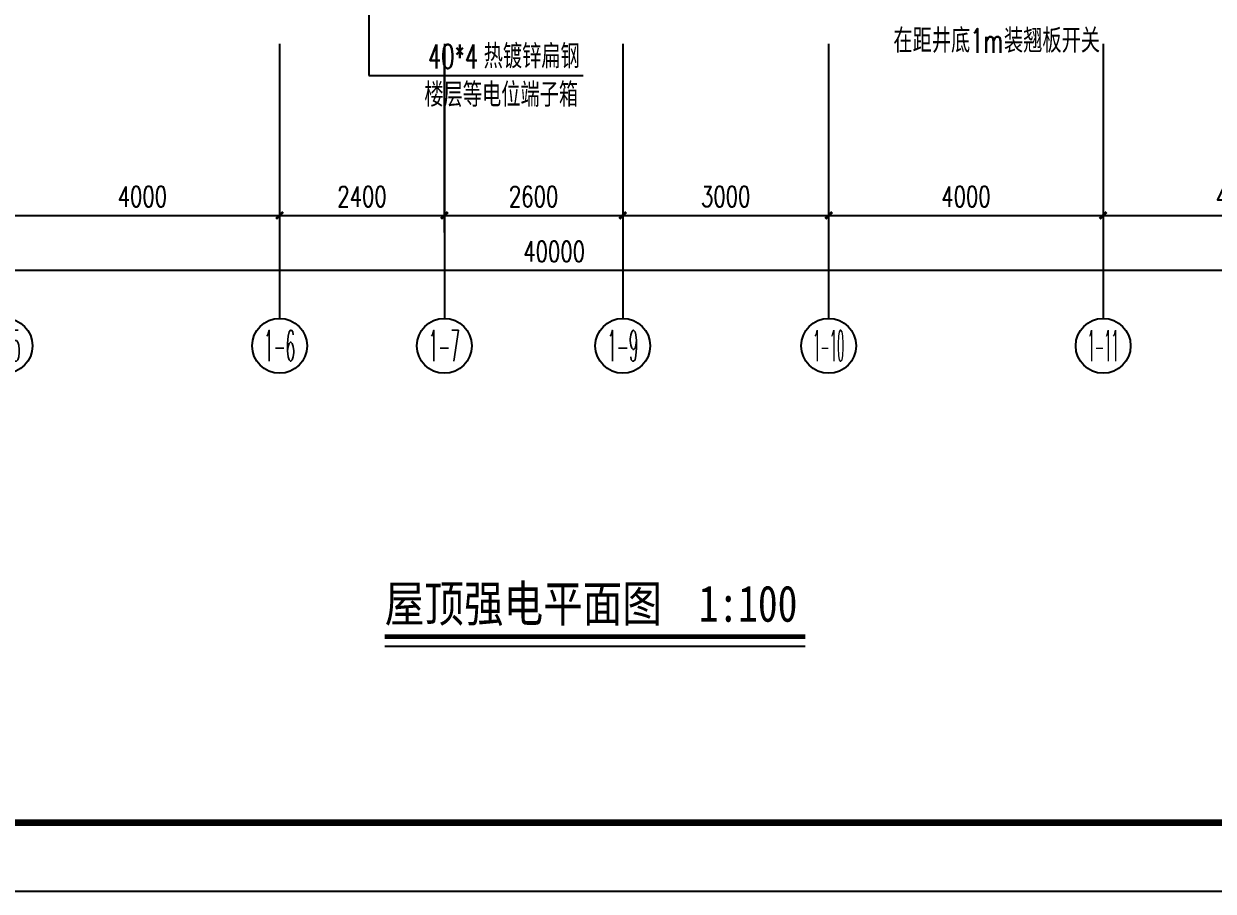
# Model space of a CAD drawing. Extents: x -6243262 to 3079315, y -2914302 to 172723.
# Drawn here: x -5530609 to -5513278, y -692286 to -679644 of the extents above; entities that cross this region are included whole.
import ezdxf
from ezdxf.enums import TextEntityAlignment as Align

# ---------------------------------------------------------------- set-up
doc = ezdxf.new("R2010")
doc.units = 0
doc.header["$LTSCALE"] = 1000
for name, color, linetype in [('A-ANNO-IDEN', 3, 'Continuous'), ('AXIS', 3, 'Continuous'), ('AXIS_TEXT', 7, 'Continuous'), ('DIM-照明', 3, 'Continuous'), ('DIM-箱柜', 3, 'Continuous'), ('PUB_TITLE', 4, 'Continuous')]:
    doc.layers.add(name, color=color, linetype=linetype)
doc.styles.add('-宋体', font='', dxfattribs={"width": 0.8})
doc.styles.add('_TCH_AXIS', font='COMPLEX', dxfattribs={"bigfont": 'GBCBIG'})
doc.styles.add('_TCH_DIM_T3', font='SIMPLEX', dxfattribs={"width": 0.705882, "bigfont": 'GBCBIG'})
doc.styles.add('_TEL_DIM', font='SIMPLEX', dxfattribs={"width": 0.8, "height": 3.5, "bigfont": 'HZTXT'})
doc.styles.add('COMPLEX', font='COMPLEX')
doc.styles.get('-宋体').set_extended_font_data('SimSun')
doc.dimstyles.new('_TCH_ARCH&&100', dxfattribs={"dimtxt": 297.5, "dimasz": 100, "dimexe": 250, "dimexo": 300, "dimgap": 126.25, "dimtad": 1, "dimdec": 0, "dimzin": 0, "dimdsep": 46, "dimtxsty": '_TCH_DIM_T3', "dimblk": 'ARCHTICK', "dimcen": 0.09, "dimclrt": 7, "dimazin": 2, "dimtfac": 1, "dimtdec": 0, "dimtix": 1, "dimtmove": 2, "dimatfit": 3, "dimfxl": 0, "dimtolj": 1, "dimtzin": 0, "dimarcsym": 0})

# ---------------------------------------------------------------- blocks, each defined once
blk = doc.blocks.new('_ArchTick')
at = {"color": 0, "linetype": 'ByBlock', "const_width": 0.4}
blk.add_lwpolyline([(-0.5, -0.5), (0.5, 0.5)], dxfattribs=at)
blk = doc.blocks.new('*D221')
at = {"layer": 'AXIS', "color": 0, "lineweight": -2, "transparency": 16777216}
for p, q in [((1594695, -788352), (1594695, -791602)), ((1634695, -788352), (1634695, -791602)), ((1594695, -791352), (1634695, -791352))]:
    blk.add_line(p, q, dxfattribs=at)
at = {"layer": 'Defpoints', "color": 0, "transparency": 16777216}
for p in [(1594695, -788052), (1634695, -788052), (1634695, -791352)]:
    blk.add_point(p, dxfattribs=at)
at = {"layer": 'AXIS', "color": 0, "lineweight": -2, "transparency": 16777216, "xscale": 100, "yscale": 100, "zscale": 100, "rotation": 180}
blk.add_blockref('_ArchTick', (1594695, -791352), dxfattribs=at)
at = {"layer": 'AXIS', "color": 0, "lineweight": -2, "transparency": 16777216, "xscale": 100, "yscale": 100, "zscale": 100}
blk.add_blockref('_ArchTick', (1634695, -791352), dxfattribs=at)
at = {"layer": 'AXIS', "color": 7, "transparency": 16777216, "insert": (1614695, -791077), "char_height": 297.5, "attachment_point": 5, "style": '_TCH_DIM_T3'}
blk.add_mtext('\\A1;40000', dxfattribs=at)
blk = doc.blocks.new('*D223')
at = {"layer": 'AXIS', "color": 0, "lineweight": -2, "transparency": 16777216}
for p, q in [((1622695, -788352), (1622695, -790802)), ((1626695, -788352), (1626695, -790802)), ((1622695, -790552), (1626695, -790552))]:
    blk.add_line(p, q, dxfattribs=at)
at = {"layer": 'Defpoints', "color": 0, "transparency": 16777216}
for p in [(1622695, -788052), (1626695, -788052), (1626695, -790552)]:
    blk.add_point(p, dxfattribs=at)
at = {"layer": 'AXIS', "color": 0, "lineweight": -2, "transparency": 16777216, "xscale": 100, "yscale": 100, "zscale": 100, "rotation": 180}
blk.add_blockref('_ArchTick', (1622695, -790552), dxfattribs=at)
at = {"layer": 'AXIS', "color": 0, "lineweight": -2, "transparency": 16777216, "xscale": 100, "yscale": 100, "zscale": 100}
blk.add_blockref('_ArchTick', (1626695, -790552), dxfattribs=at)
at = {"layer": 'AXIS', "color": 7, "transparency": 16777216, "insert": (1624695, -790277), "char_height": 297.5, "attachment_point": 5, "style": '_TCH_DIM_T3'}
blk.add_mtext('\\A1;4000', dxfattribs=at)
blk = doc.blocks.new('*D224')
at = {"layer": 'AXIS', "color": 0, "lineweight": -2, "transparency": 16777216}
for p, q in [((1618695, -788352), (1618695, -790802)), ((1622695, -788352), (1622695, -790802)), ((1618695, -790552), (1622695, -790552))]:
    blk.add_line(p, q, dxfattribs=at)
at = {"layer": 'Defpoints', "color": 0, "transparency": 16777216}
for p in [(1618695, -788052), (1622695, -788052), (1622695, -790552)]:
    blk.add_point(p, dxfattribs=at)
at = {"layer": 'AXIS', "color": 0, "lineweight": -2, "transparency": 16777216, "xscale": 100, "yscale": 100, "zscale": 100, "rotation": 180}
blk.add_blockref('_ArchTick', (1618695, -790552), dxfattribs=at)
at = {"layer": 'AXIS', "color": 0, "lineweight": -2, "transparency": 16777216, "xscale": 100, "yscale": 100, "zscale": 100}
blk.add_blockref('_ArchTick', (1622695, -790552), dxfattribs=at)
at = {"layer": 'AXIS', "color": 7, "transparency": 16777216, "insert": (1620695, -790277), "char_height": 297.5, "attachment_point": 5, "style": '_TCH_DIM_T3'}
blk.add_mtext('\\A1;4000', dxfattribs=at)
blk = doc.blocks.new('*D225')
at = {"layer": 'AXIS', "color": 0, "lineweight": -2, "transparency": 16777216}
for p, q in [((1615695, -788352), (1615695, -790802)), ((1618695, -788352), (1618695, -790802)), ((1615695, -790552), (1618695, -790552))]:
    blk.add_line(p, q, dxfattribs=at)
at = {"layer": 'Defpoints', "color": 0, "transparency": 16777216}
for p in [(1615695, -788052), (1618695, -788052), (1618695, -790552)]:
    blk.add_point(p, dxfattribs=at)
at = {"layer": 'AXIS', "color": 0, "lineweight": -2, "transparency": 16777216, "xscale": 100, "yscale": 100, "zscale": 100, "rotation": 180}
blk.add_blockref('_ArchTick', (1615695, -790552), dxfattribs=at)
at = {"layer": 'AXIS', "color": 0, "lineweight": -2, "transparency": 16777216, "xscale": 100, "yscale": 100, "zscale": 100}
blk.add_blockref('_ArchTick', (1618695, -790552), dxfattribs=at)
at = {"layer": 'AXIS', "color": 7, "transparency": 16777216, "insert": (1617195, -790277), "char_height": 297.5, "attachment_point": 5, "style": '_TCH_DIM_T3'}
blk.add_mtext('\\A1;3000', dxfattribs=at)
blk = doc.blocks.new('*D226')
at = {"layer": 'AXIS', "color": 0, "lineweight": -2, "transparency": 16777216}
for p, q in [((1613095, -788352), (1613095, -790802)), ((1615695, -788352), (1615695, -790802)), ((1613095, -790552), (1615695, -790552))]:
    blk.add_line(p, q, dxfattribs=at)
at = {"layer": 'Defpoints', "color": 0, "transparency": 16777216}
for p in [(1613095, -788052), (1615695, -788052), (1615695, -790552)]:
    blk.add_point(p, dxfattribs=at)
at = {"layer": 'AXIS', "color": 0, "lineweight": -2, "transparency": 16777216, "xscale": 100, "yscale": 100, "zscale": 100, "rotation": 180}
blk.add_blockref('_ArchTick', (1613095, -790552), dxfattribs=at)
at = {"layer": 'AXIS', "color": 0, "lineweight": -2, "transparency": 16777216, "xscale": 100, "yscale": 100, "zscale": 100}
blk.add_blockref('_ArchTick', (1615695, -790552), dxfattribs=at)
at = {"layer": 'AXIS', "color": 7, "transparency": 16777216, "insert": (1614395, -790277), "char_height": 297.5, "attachment_point": 5, "style": '_TCH_DIM_T3'}
blk.add_mtext('\\A1;2600', dxfattribs=at)
blk = doc.blocks.new('*D227')
at = {"layer": 'AXIS', "color": 0, "lineweight": -2, "transparency": 16777216}
for p, q in [((1610695, -788352), (1610695, -790802)), ((1613095, -788352), (1613095, -790802)), ((1610695, -790552), (1613095, -790552))]:
    blk.add_line(p, q, dxfattribs=at)
at = {"layer": 'Defpoints', "color": 0, "transparency": 16777216}
for p in [(1610695, -788052), (1613095, -788052), (1613095, -790552)]:
    blk.add_point(p, dxfattribs=at)
at = {"layer": 'AXIS', "color": 0, "lineweight": -2, "transparency": 16777216, "xscale": 100, "yscale": 100, "zscale": 100, "rotation": 180}
blk.add_blockref('_ArchTick', (1610695, -790552), dxfattribs=at)
at = {"layer": 'AXIS', "color": 0, "lineweight": -2, "transparency": 16777216, "xscale": 100, "yscale": 100, "zscale": 100}
blk.add_blockref('_ArchTick', (1613095, -790552), dxfattribs=at)
at = {"layer": 'AXIS', "color": 7, "transparency": 16777216, "insert": (1611895, -790277), "char_height": 297.5, "attachment_point": 5, "style": '_TCH_DIM_T3'}
blk.add_mtext('\\A1;2400', dxfattribs=at)
blk = doc.blocks.new('*D228')
at = {"layer": 'AXIS', "color": 0, "lineweight": -2, "transparency": 16777216}
for p, q in [((1606695, -788352), (1606695, -790802)), ((1610695, -788352), (1610695, -790802)), ((1606695, -790552), (1610695, -790552))]:
    blk.add_line(p, q, dxfattribs=at)
at = {"layer": 'Defpoints', "color": 0, "transparency": 16777216}
for p in [(1606695, -788052), (1610695, -788052), (1610695, -790552)]:
    blk.add_point(p, dxfattribs=at)
at = {"layer": 'AXIS', "color": 0, "lineweight": -2, "transparency": 16777216, "xscale": 100, "yscale": 100, "zscale": 100, "rotation": 180}
blk.add_blockref('_ArchTick', (1606695, -790552), dxfattribs=at)
at = {"layer": 'AXIS', "color": 0, "lineweight": -2, "transparency": 16777216, "xscale": 100, "yscale": 100, "zscale": 100}
blk.add_blockref('_ArchTick', (1610695, -790552), dxfattribs=at)
at = {"layer": 'AXIS', "color": 7, "transparency": 16777216, "insert": (1608695, -790277), "char_height": 297.5, "attachment_point": 5, "style": '_TCH_DIM_T3'}
blk.add_mtext('\\A1;4000', dxfattribs=at)
blk = doc.blocks.new('_AXISO')
at = {"color": 0}
blk.add_circle((0, 0), 0.5, dxfattribs=at)
at = {"layer": 'AXIS_TEXT', "color": 0, "style": 'COMPLEX', "width": 1.041667}
blk.add_attdef('A', text='', height=0.56, dxfattribs=at).set_placement((-0.25, -0.28), (0.25, -0.28), align=Align.FIT)
blk = doc.blocks.new('66')
at = {"layer": 'AXIS', "color": 8}
for p, q in [((1610695.1, -788052.2), (1610695.1, -792052.2)), ((1613095.1, -788052.2), (1613095.1, -792052.2)), ((1615695.1, -788052.2), (1615695.1, -792052.2)), ((1618695.1, -788052.2), (1618695.1, -792052.2)), ((1622695.1, -788052.2), (1622695.1, -792052.2))]:
    blk.add_line(p, q, dxfattribs=at)
ref = blk.add_blockref('_AXISO', (1606695.1, -792452.2), dxfattribs=dict(at, xscale=800, yscale=800, zscale=800))
ref.add_attrib('A', '1-5', dxfattribs={"layer": 'AXIS_TEXT', "color": 8, "height": 452.55, "style": '_TCH_AXIS', "width": 0.381818}).set_placement((1606468.8, -792678.5), (1606921.4, -792678.5), align=Align.FIT)
ref = blk.add_blockref('_AXISO', (1610695.1, -792452.2), dxfattribs=dict(at, xscale=800, yscale=800, zscale=800))
ref.add_attrib('A', '1-6', dxfattribs={"layer": 'AXIS_TEXT', "color": 8, "height": 452.55, "style": '_TCH_AXIS', "width": 0.381818}).set_placement((1610468.8, -792678.5), (1610921.4, -792678.5), align=Align.FIT)
ref = blk.add_blockref('_AXISO', (1613095.1, -792452.2), dxfattribs=dict(at, xscale=800, yscale=800, zscale=800))
ref.add_attrib('A', '1-7', dxfattribs={"layer": 'AXIS_TEXT', "color": 8, "height": 452.55, "style": '_TCH_AXIS', "width": 0.381818}).set_placement((1612868.8, -792678.5), (1613321.4, -792678.5), align=Align.FIT)
ref = blk.add_blockref('_AXISO', (1615695.1, -792452.2), dxfattribs=dict(at, xscale=800, yscale=800, zscale=800))
ref.add_attrib('A', '1-9', dxfattribs={"layer": 'AXIS_TEXT', "color": 8, "height": 452.55, "style": '_TCH_AXIS', "width": 0.381818}).set_placement((1615468.8, -792678.5), (1615921.4, -792678.5), align=Align.FIT)
ref = blk.add_blockref('_AXISO', (1618695.1, -792452.2), dxfattribs=dict(at, xscale=800, yscale=800, zscale=800))
ref.add_attrib('A', '1-10', dxfattribs={"layer": 'AXIS_TEXT', "color": 8, "height": 452.55, "style": '_TCH_AXIS', "width": 0.3}).set_placement((1618468.8, -792678.5), (1618921.4, -792678.5), align=Align.FIT)
ref = blk.add_blockref('_AXISO', (1622695.1, -792452.2), dxfattribs=dict(at, xscale=800, yscale=800, zscale=800))
ref.add_attrib('A', '1-11', dxfattribs={"layer": 'AXIS_TEXT', "color": 8, "height": 452.55, "style": '_TCH_AXIS', "width": 0.323077}).set_placement((1622468.8, -792678.5), (1622921.4, -792678.5), align=Align.FIT)
for p1, p2, distance, picture, middle in [((1594695.1, -788052.2), (1634695.1, -788052.2), -3300, '*D221', (1614695.1, -791077.2)), ((1606695.1, -788052.2), (1610695.1, -788052.2), -2500, '*D228', (1608695.1, -790277.2)), ((1610695.1, -788052.2), (1613095.1, -788052.2), -2500, '*D227', (1611895.1, -790277.2)), ((1613095.1, -788052.2), (1615695.1, -788052.2), -2500, '*D226', (1614395.1, -790277.2)), ((1615695.1, -788052.2), (1618695.1, -788052.2), -2500, '*D225', (1617195.1, -790277.2)), ((1618695.1, -788052.2), (1622695.1, -788052.2), -2500, '*D224', (1620695.1, -790277.2)), ((1622695.1, -788052.2), (1626695.1, -788052.2), -2500, '*D223', (1624695.1, -790277.2))]:
    dim = blk.add_aligned_dim(p1=p1, p2=p2, distance=distance, dimstyle='_TCH_ARCH&&100', dxfattribs=at)
    dim.commit()
    dim.dimension.update_dxf_attribs({"geometry": picture, "text_midpoint": middle})

msp = doc.modelspace()

# ---------------------------------------------------------------- linework, layer by layer
at = {"layer": 'A-ANNO-IDEN', "const_width": 70}
msp.add_lwpolyline([(-5525349.3, -688575.7), (-5519222.3, -688575.7)], dxfattribs=at)
at = {"layer": 'A-ANNO-IDEN'}
msp.add_lwpolyline([(-5525349.3, -688715.7), (-5519222.3, -688715.7)], dxfattribs=at)
at = {"layer": 'DIM-箱柜'}
for p, q in [((-5525581.3, -677237.5), (-5525581.3, -680399)), ((-5525581.3, -680399), (-5522458, -680399))]:
    msp.add_line(p, q, dxfattribs=at)
at = {"layer": 'PUB_TITLE'}
msp.add_lwpolyline([(-5550413.8, -692286.4), (-5491013.8, -692286.4), (-5491013.8, -650286.4), (-5550413.8, -650286.4)], close=True, dxfattribs=at)
at = {"layer": 'PUB_TITLE', "const_width": 100}
msp.add_lwpolyline([(-5548913.8, -691286.4), (-5492013.8, -691286.4), (-5492013.8, -651286.4), (-5548913.8, -651286.4)], close=True, dxfattribs=at)

# ---------------------------------------------------------------- block references
msp.add_blockref('66', (-7137576.4, 108114.7))

# ---------------------------------------------------------------- texts
at = {"layer": 'A-ANNO-IDEN', "color": 7, "style": '-宋体', "width": 0.8}
for s, p in [('屋顶强电平面图', (-5525349.3, -688358.9)), ('1:100', (-5520775.3, -688358.9))]:
    msp.add_text(s, height=528.69, dxfattribs=at).set_placement(p)
at = {"layer": 'DIM-照明', "color": 7, "style": '_TEL_DIM'}
for s, width, p in [('在距井底', 0.8, (-5517937.8, -680065.7)), ('1m', 0.64, (-5516817.8, -680065.7)), ('装翘板开关', 0.8, (-5516327.2, -680065.7))]:
    msp.add_text(s, height=350, dxfattribs=dict(at, width=width)).set_placement(p)
at = {"layer": 'DIM-箱柜', "color": 7, "style": '_TEL_DIM'}
for s, width, p in [('40*4', 0.64, (-5524718.5, -680294)), ('热镀锌扁钢', 0.8, (-5523907.9, -680294)), ('楼层等电位端子箱', 0.8, (-5524772.1, -680854))]:
    msp.add_text(s, height=350, dxfattribs=dict(at, width=width)).set_placement(p)

doc.saveas('drawing.dxf')
